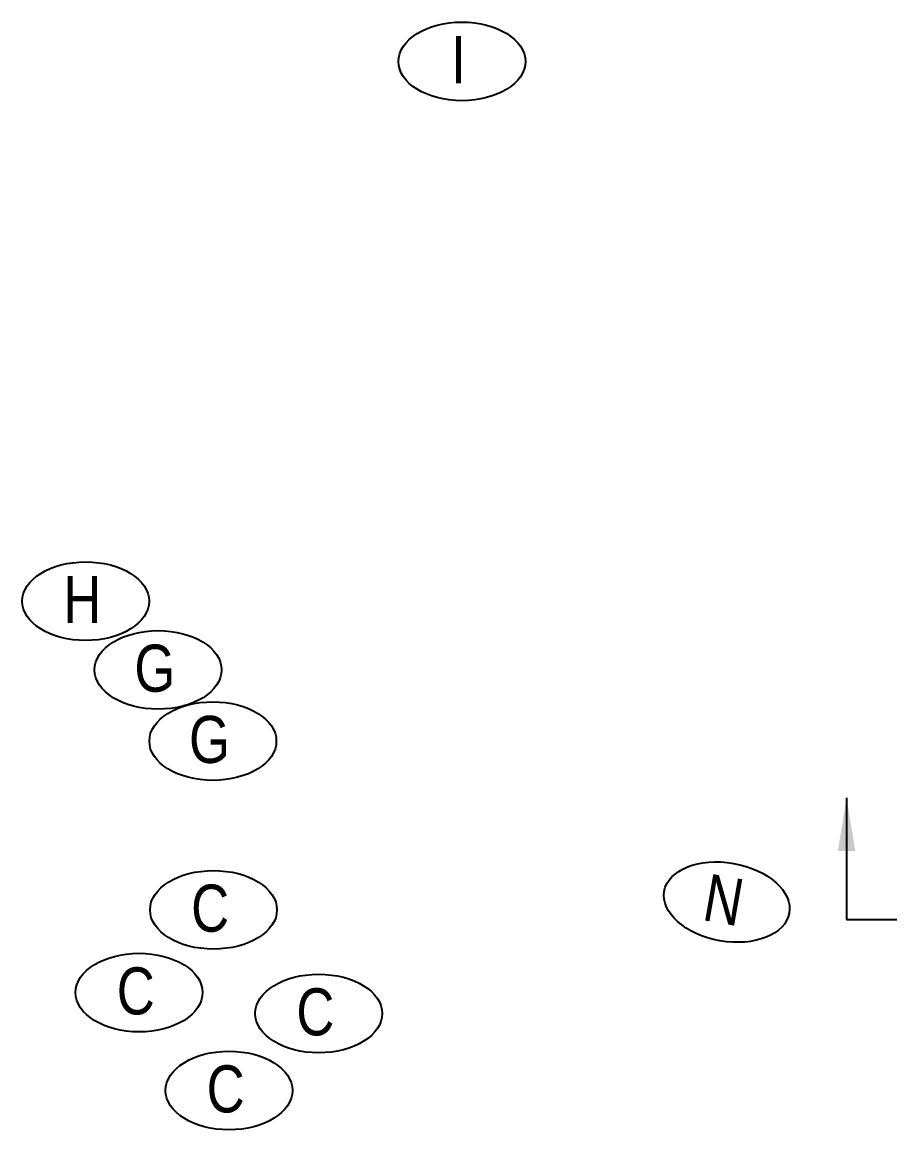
# Model space of a CAD drawing. Header units: inches. Extents: x 23 to 6400, y -2214 to 4412.
# Drawn here: x 3340.4 to 3488.9, y 1173.7 to 1361.9 of the extents above; entities that cross this region are included whole.
import ezdxf
from ezdxf.enums import TextEntityAlignment as Align

# ---------------------------------------------------------------- set-up
doc = ezdxf.new("R2010")
doc.units = ezdxf.units.IN
doc.header["$LTSCALE"] = 96
doc.header["$MEASUREMENT"] = 0
doc.layers.add('A-Powr-Exst', color=15, linetype='Continuous')
doc.layers.add('Legend 300$0$A-Powr-Neww', color=4, linetype='Continuous')
doc.styles.add('XFINE_1', font='swissl.ttf', dxfattribs={"height": 1.25})
doc.styles.add('XFINE_1-8', font='swissl.ttf', dxfattribs={"height": 10})
doc.dimstyles.new('OTJ_1-8', dxfattribs={"dimscale": 96, "dimtxt": 0.09375, "dimasz": 0.09375, "dimexe": 0.0625, "dimexo": 0.15625, "dimgap": 0.046875, "dimtad": 1, "dimdec": 1, "dimzin": 3, "dimdsep": 46, "dimlunit": 4, "dimtxsty": 'XFINE_1-8', "dimblk": 'ARCHTICK', "dimcen": 0.09, "dimdle": 0.0625, "dimclrd": 15, "dimclre": 15, "dimclrt": 7, "dimadec": 0, "dimazin": 0, "dimtfac": 0.75, "dimtdec": 1, "dimtix": 1, "dimtmove": 1, "dimatfit": 3, "dimfxl": 1, "dimfrac": 1, "dimtolj": 1, "dimtzin": 0, "dimarcsym": 0})

# ---------------------------------------------------------------- blocks, each defined once
blk = doc.blocks.new('A$C727C1CD3')
at = {"color": 0, "linetype": 'ByBlock', "lineweight": -2}
blk.add_ellipse((13.72, 6.66), major_axis=(10.78, 0), ratio=0.619048, dxfattribs=at)
at = {"layer": 'Legend 300$0$A-Powr-Neww', "style": 'XFINE_1', "width": 0.8, "flags": 8}
blk.add_attdef('EQUIP', text='', height=8, dxfattribs=at).set_placement((15.04, 6.95), align=Align.MIDDLE)
blk = doc.blocks.new('_ArchTick')
at = {"color": 0, "linetype": 'ByBlock', "const_width": 0.15}
blk.add_lwpolyline([(-0.5, -0.5), (0.5, 0.5)], dxfattribs=at)

msp = doc.modelspace()

# ---------------------------------------------------------------- block references
at = {"layer": 'A-Powr-Exst', "color": 15}
ref = msp.add_blockref('A$C727C1CD3', (3401.32, 1348.53), dxfattribs=at)
ref.add_attrib('EQUIP', 'I', dxfattribs={"layer": 'Legend 300$0$A-Powr-Neww', "height": 8, "style": 'XFINE_1', "width": 0.8, "flags": 8}).set_placement((3414.48, 1355.48), align=Align.MIDDLE)
ref = msp.add_blockref('A$C727C1CD3', (3337.43, 1256.84), dxfattribs=at)
ref.add_attrib('EQUIP', 'H', dxfattribs={"layer": 'Legend 300$0$A-Powr-Neww', "height": 8, "style": 'XFINE_1', "width": 0.8, "flags": 8}).set_placement((3350.58, 1263.79), align=Align.MIDDLE)
ref = msp.add_blockref('A$C727C1CD3', (3349.74, 1245.17), dxfattribs=at)
ref.add_attrib('EQUIP', 'G', dxfattribs={"layer": 'Legend 300$0$A-Powr-Neww', "height": 8, "style": 'XFINE_1', "width": 0.8, "flags": 8}).set_placement((3362.9, 1252.12), align=Align.MIDDLE)
ref = msp.add_blockref('A$C727C1CD3', (3359.03, 1233.07), dxfattribs=at)
ref.add_attrib('EQUIP', 'G', dxfattribs={"layer": 'Legend 300$0$A-Powr-Neww', "height": 8, "style": 'XFINE_1', "width": 0.8, "flags": 8}).set_placement((3372.18, 1240.02), align=Align.MIDDLE)
ref = msp.add_blockref('A$C727C1CD3', (3445.35, 1208.2), dxfattribs=dict(at, rotation=350.0345024790839))
ref.add_attrib('EQUIP', 'N', dxfattribs={"layer": 'Legend 300$0$A-Powr-Neww', "height": 8, "rotation": 350.0345, "style": 'XFINE_1', "width": 0.8, "flags": 8}).set_placement((3459.5, 1212.76), align=Align.MIDDLE)
ref = msp.add_blockref('A$C727C1CD3', (3359.14, 1204.41), dxfattribs=at)
ref.add_attrib('EQUIP', 'C', dxfattribs={"layer": 'Legend 300$0$A-Powr-Neww', "height": 8, "style": 'XFINE_1', "width": 0.8, "flags": 8}).set_placement((3372.29, 1211.36), align=Align.MIDDLE)
ref = msp.add_blockref('A$C727C1CD3', (3346.51, 1190.35), dxfattribs=at)
ref.add_attrib('EQUIP', 'C', dxfattribs={"layer": 'Legend 300$0$A-Powr-Neww', "height": 8, "style": 'XFINE_1', "width": 0.8, "flags": 8}).set_placement((3359.66, 1197.3), align=Align.MIDDLE)
ref = msp.add_blockref('A$C727C1CD3', (3377.01, 1186.8), dxfattribs=at)
ref.add_attrib('EQUIP', 'C', dxfattribs={"layer": 'Legend 300$0$A-Powr-Neww', "height": 8, "style": 'XFINE_1', "width": 0.8, "flags": 8}).set_placement((3390.16, 1193.75), align=Align.MIDDLE)
ref = msp.add_blockref('A$C727C1CD3', (3361.77, 1173.72), dxfattribs=at)
ref.add_attrib('EQUIP', 'C', dxfattribs={"layer": 'Legend 300$0$A-Powr-Neww', "height": 8, "style": 'XFINE_1', "width": 0.8, "flags": 8}).set_placement((3374.92, 1180.66), align=Align.MIDDLE)

# ---------------------------------------------------------------- leaders
at = {"layer": 'A-Powr-Exst'}
msp.add_leader([(3480.36, 1230.08), (3480.36, 1209.44), (3488.9, 1209.44)], dimstyle='OTJ_1-8', dxfattribs=at)

doc.saveas('drawing.dxf')
